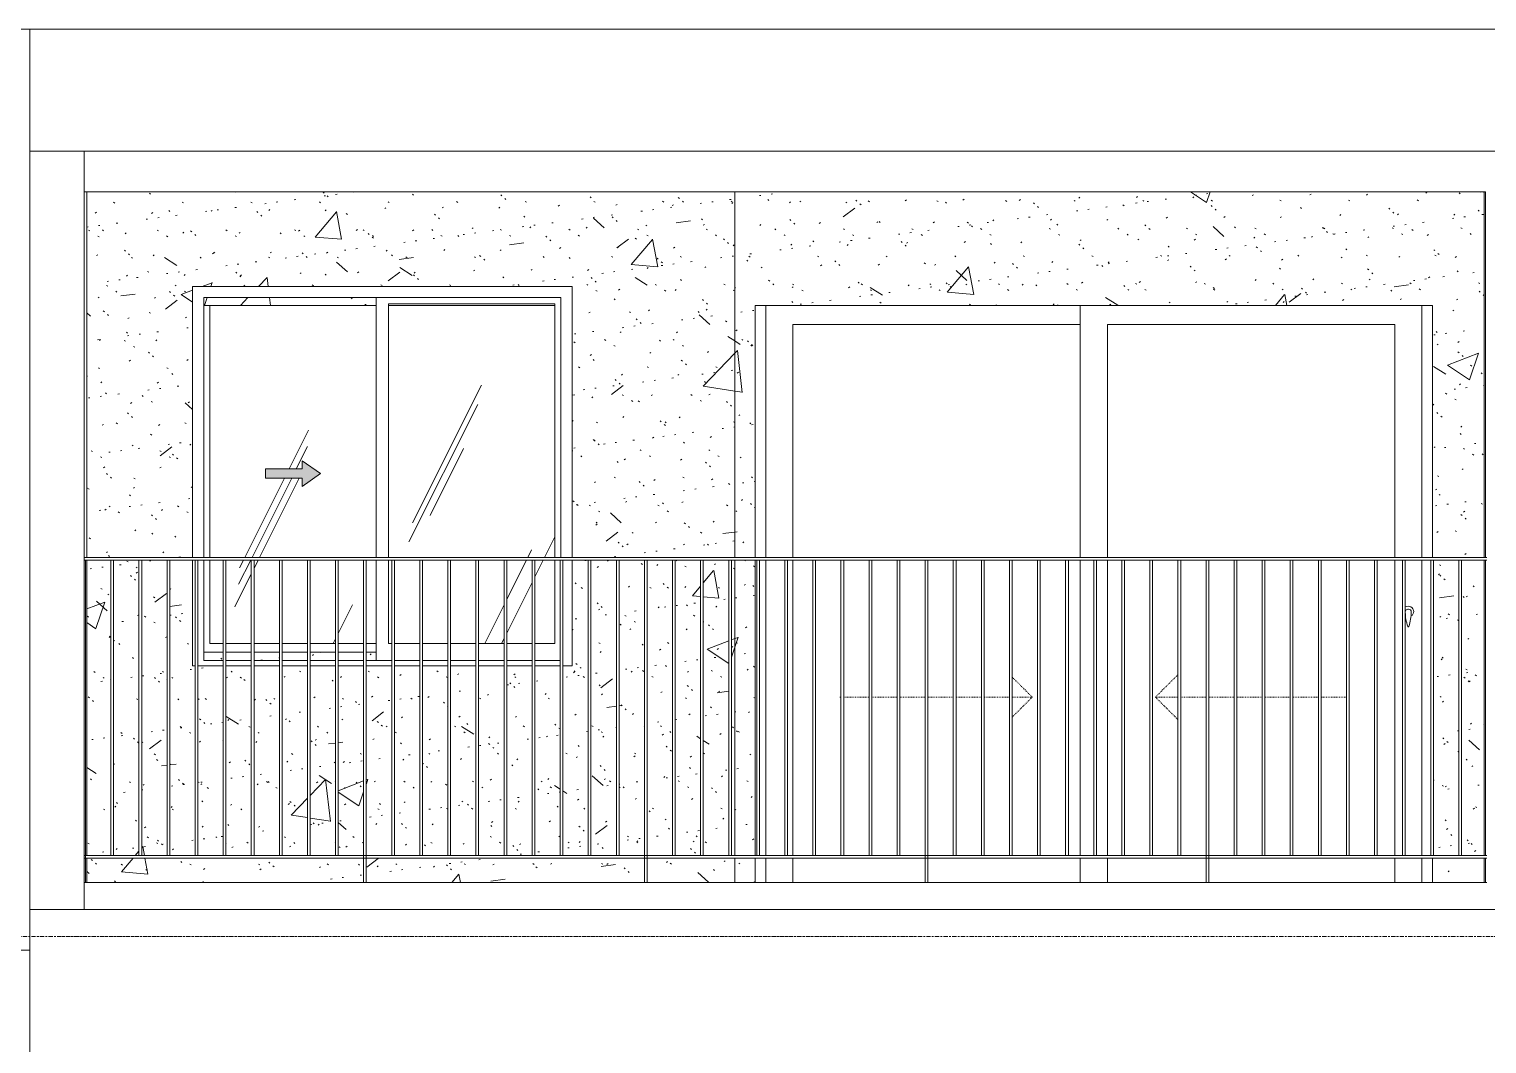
# Model space of a CAD drawing. Header units: millimetres. Extents: x -134153 to 99383, y -5233 to 35400.
# Drawn here: x 47781 to 53159, y 12004 to 15750 of the extents above; entities that cross this region are included whole.
import ezdxf

# ---------------------------------------------------------------- set-up
doc = ezdxf.new("R2010")
doc.units = ezdxf.units.MM
for name, pattern in [('1 NÉT CALL OUT', [6, 3, -3]), ('Centre', [31.75, 6.35, -4.7625, 15.875, -4.7625]), ('Dash', [6, 3, -3]), ('Dash 1_8_', [6.35, 3.175, -3.175])]:
    doc.linetypes.add(name, pattern=pattern)
for name, color, linetype, lineweight in [('0-2', 250, 'Continuous', 5), ('A-AREA', 32, 'Dash 1_8_', 9), ('A-DETL-GENF', 92, 'Continuous', 9), ('A-DETL-GENF-1', 92, '1 NÉT CALL OUT', 9), ('A-DOOR', 31, 'Continuous', 9), ('A-DOOR-FRAM', 31, 'Continuous', 9), ('A-DOOR-HDLN', 31, 'Dash', 9), ('A-FLOR-HRAL', 11, 'Continuous', 9), ('A-FLOR-LEVL-2', 51, 'Centre', 9), ('A-GLAZ', 151, 'Continuous', 9), ('A-GLAZ-3', 7, '1 NÉT CALL OUT', 9), ('A-WALL', 113, 'Continuous', 9), ('A-WALL-PATT-1', 9, 'Continuous', 9), ('I-WALL-1', 7, 'Continuous', 9), ('S-BEAM-1', 7, 'Continuous', 9), ('S-COLS', 52, 'Continuous', 9)]:
    doc.layers.add(name, color=color, linetype=linetype, lineweight=lineweight)
pattern_1 = [(50, (82572.6, 0), (1165.98, -102.01), [121.92, -1341.12]), (355, (82572.6, 0), (-225.554, 1222.76), [97.536, -1072.896]), (100.451, (82669.8, -8.5), (940.43, 1120.746), [103.616, -1139.776]), (46.184, (82572.6, 325.1), (1734.91, -269.07), [182.88, -2011.68]), (96.636, (82717.2, 302.7), (1519.38, 1583.54), [155.42, -1709.66]), (351.184, (82572.6, 325.1), (1519.4, 1583.52), [146.3, -1609.34]), (21, (82735.2, 243.8), (970.33, -654.5), [121.92, -1341.12]), (326, (82735.2, 243.8), (395.53, 1178.8), [97.536, -1072.896]), (71.451, (82816, 189.3), (1365.87, 524.296), [103.616, -1139.776]), (37.5, (82572.62, 0), (19.767, 541.153), [53.645, -1006.246, 53.645, -1035.507, -1076.96]), (37.5, (82572.62, 0), (19.767, 541.153), [-2149.043, 53.645, -1023.315]), (7.5, (82572.6, 0), (427.646, 641.156), [53.645, -567.334, 53.645, -981.862, -410.464]), (7.5, (82572.6, 0), (427.646, 641.156), [-1656.486, 53.645, -356.82]), (327.5, (82210.1, 0), (867.782, -36.665), [53.645, -352.755, 53.645, -1214.323, -1682.496]), (327.5, (82210.1, 0), (867.782, -36.665), [-1674.37, 53.645, -1628.85]), (317.5, (82047.56, 0), (948.028, 162.73), [53.645, -474.675, 53.645, -788.416, -1194.816]), (317.5, (82047.56, 0), (948.028, 162.73), [-1370.38, 53.645, -1141.17])]
pattern_2 = [(37.5, (82572.62, 0), (-5.1206, 156.6122), [5.364, -118.181, 5.364, -132.812, -132.08]), (37.5, (82572.62, 0), (-5.1206, 156.6122), [-261.722, 5.364, -126.716]), (7.5, (82572.62, 0), (143.847, 229.3842), [5.364, -61.285, 5.364, -105.989, -42.672]), (7.5, (82572.62, 0), (143.847, 229.3842), [-178.003, 5.364, -37.308]), (327.5, (82472.65, 0), (253.1176, 0.4601), [5.364, -35.276, 5.364, -140.94, -191.008]), (327.5, (82472.65, 0), (253.1176, 0.4601), [-186.944, 5.364, -185.644]), (317.5, (82472.65, 0), (244.338, 71.3376), [5.364, -14.956, 5.364, -90.546, -109.728]), (317.5, (82472.65, 0), (244.338, 71.3376), [-116.23, 5.364, -104.364])]
pattern_3 = [(63.435, (84482.24, 111.3), (-0.002, 1625.6), [567.96, -3066.99]), (63.435, (82856.64, 111.3), (-0.002, 1625.6), [567.96, -3066.99]), (63.435, (85260.4, 425.35), (-0.002, 1625.6), [567.96, -3066.99]), (63.435, (83634.8, 425.35), (-0.002, 1625.6), [567.96, -3066.99]), (63.435, (85142.64, 314.5), (-0.002, 1625.6), [567.96, -3066.99]), (63.435, (83517.04, 314.5), (-0.002, 1625.6), [567.96, -3066.99]), (63.435, (85022.6, 949.4), (-0.002, 1625.6), [276.06, -3358.9]), (63.435, (83397, 949.4), (-0.002, 1625.6), [276.06, -3358.9]), (63.435, (84944.06, 851.15), (-0.002, 1625.6), [567.96, -3066.99]), (63.435, (83318.46, 851.15), (-0.002, 1625.6), [567.96, -3066.99]), (63.435, (84957.9, 921.7), (-0.002, 1625.6), [567.96, -3066.99]), (63.435, (83332.3, 921.7), (-0.002, 1625.6), [567.96, -3066.99]), (63.435, (84302.1, 612.2), (-0.002, 1625.6), [567.96, -3066.99]), (63.435, (82676.5, 612.2), (-0.002, 1625.6), [567.96, -3066.99]), (63.435, (84315.9, 695.35), (-0.002, 1625.6), [567.96, -3066.99]), (63.435, (82690.3, 695.35), (-0.002, 1625.6), [567.96, -3066.99]), (63.435, (84319.65, 755.3), (-0.002, 1625.6), [567.96, -3066.99]), (63.435, (82694.05, 755.3), (-0.002, 1625.6), [567.96, -3066.99])]

# ---------------------------------------------------------------- blocks, each defined once
blk = doc.blocks.new('NCV_TKTC_KET CAU_rvt-2-TKCS_MẶT ĐỨNG HƯỚNG NAM')
at = {"layer": 'S-BEAM-1'}
for p, q in [((86277.6, 15700), (86277.6, 15750)), ((86277.6, 15700), (86277.6, 15300)), ((94852.6, 15300), (86277.6, 15300)), ((86277.6, 12500), (86477.6, 12500)), ((86277.6, 12300), (86277.6, 12500)), ((86477.6, 12500), (91652.5, 12500)), ((91652.5, 12500), (91852.5, 12500)), ((86277.6, 12300), (86277.6, 11900))]:
    blk.add_line(p, q, dxfattribs=at)
blk = doc.blocks.new('NCV_TKTC_TANG 3 - 4_rvt-3-TKCS_MẶT ĐỨNG HƯỚNG NAM')
at = {"layer": 'A-WALL-PATT-1'}
h = blk.add_hatch(dxfattribs=at)
h.set_pattern_fill('FP_31', color=256, style=0, pattern_type=2)
h.set_pattern_definition(pattern_1)
h.paths.add_polyline_path([(86756.1, 12600), (87508.6, 12600), (87508.6, 12690), (86487.6, 12690), (86487.6, 12600), (86546.1, 12600)])
h.paths.add_polyline_path([(88787.6, 12600), (88877.6, 12600), (88877.6, 12690), (88554.6, 12690), (88554.6, 12600)])
h.paths.add_polyline_path([(88544.6, 12600), (88544.6, 12690), (87518.6, 12690), (87518.6, 12600), (88522.9, 12600)])
h.paths.add_polyline_path([(87311.4, 12700), (87405, 12700), (87405, 13400), (87311.4, 13400), (87311.4, 12910.2)])
h.paths.add_polyline_path([(87415, 12700), (87508.6, 12700), (87508.6, 13400), (87415, 13400), (87415, 12968.1)])
h.paths.add_polyline_path([(87518.6, 12700), (87612.2, 12700), (87612.2, 13400), (87518.6, 13400), (87518.6, 13026)])
h.paths.add_polyline_path([(87622.2, 12700), (87715.8, 12700), (87715.8, 13400), (87622.2, 13400), (87622.2, 13083.9)])
h.paths.add_polyline_path([(87725.8, 12700), (87819.4, 12700), (87819.4, 13400), (87725.8, 13400), (87725.8, 13138.6)])
h.paths.add_polyline_path([(87829.4, 12700), (87923, 12700), (87923, 13400), (87829.4, 13400), (87829.4, 13138.6)])
h.paths.add_polyline_path([(87933, 12700), (88026.6, 12700), (88026.6, 13400), (87933, 13400), (87933, 13138.6)])
h.paths.add_polyline_path([(86897, 12700), (86990.6, 12700), (86990.6, 13400), (86897, 13400), (86897, 13138.6)])
h.paths.add_polyline_path([(88130.2, 12700), (88130.2, 13400), (88036.6, 13400), (88036.6, 12700)])
h.paths.add_polyline_path([(88140.2, 12700), (88233.8, 12700), (88233.8, 13400), (88140.2, 13400), (88140.2, 13138.6)])
h.paths.add_polyline_path([(88243.8, 12700), (88337.4, 12700), (88337.4, 13790), (88277.6, 13790), (88277.6, 13400), (88243.8, 13400), (88243.8, 13138.6)])
h.paths.add_polyline_path([(87301.4, 12700), (87301.4, 13400), (87207.8, 13400), (87207.8, 12700)])
h.paths.add_polyline_path([(88347.4, 12700), (88441, 12700), (88441, 13790), (88347.4, 13790), (88347.4, 13138.6)])
h.paths.add_polyline_path([(88451, 12700), (88544.6, 12700), (88544.6, 13790), (88451, 13790), (88451, 13138.6)])
h.paths.add_polyline_path([(86887, 12700), (86887, 13400), (86877.6, 13400), (86877.6, 13790), (86793.4, 13790), (86793.4, 12700)])
h.paths.add_polyline_path([(87197.8, 12700), (87197.8, 13400), (87104.2, 13400), (87104.2, 12700)])
h.paths.add_polyline_path([(86783.4, 12700), (86783.4, 13790), (86689.8, 13790), (86689.8, 12700)])
h.paths.add_polyline_path([(86679.8, 12700), (86679.8, 13790), (86586.2, 13790), (86586.2, 12700)])
h.paths.add_polyline_path([(87094.2, 12700), (87094.2, 13400), (87000.6, 13400), (87000.6, 12700)])
h.paths.add_polyline_path([(88877.6, 12700), (88877.6, 13790), (88865.4, 13790), (88865.4, 12700)])
h.paths.add_polyline_path([(88855.4, 12700), (88855.4, 13790), (88761.8, 13790), (88761.8, 12700)])
h.paths.add_polyline_path([(88727.6, 12700), (88751.8, 12700), (88751.8, 13790), (88658.2, 13790), (88658.2, 12700)])
h.paths.add_polyline_path([(86576.2, 12700), (86576.2, 13790), (86487.6, 13790), (86487.6, 12700)])
h.paths.add_polyline_path([(88554.6, 12700), (88648.2, 12700), (88648.2, 13790), (88554.6, 13790), (88554.6, 12988.3)])
h.paths.add_polyline_path([(86918.5, 13419), (86990.6, 13419), (86990.6, 13450), (86918.5, 13450)])
h.paths.add_polyline_path([(87000.6, 13419), (87094.2, 13419), (87094.2, 13450), (87000.6, 13450)])
h.paths.add_polyline_path([(87415, 13419), (87508.6, 13419), (87508.6, 13450), (87415, 13450)])
h.paths.add_polyline_path([(87104.2, 13419), (87197.8, 13419), (87197.8, 13450), (87104.2, 13450)])
h.paths.add_polyline_path([(87207.8, 13419), (87301.4, 13419), (87301.4, 13450), (87207.8, 13450)])
h.paths.add_polyline_path([(87405, 13419), (87405, 13450), (87311.4, 13450), (87311.4, 13419)])
h.paths.add_polyline_path([(87555.3, 13419), (87555.3, 13450), (87518.6, 13450), (87518.6, 13419)])
h.paths.add_polyline_path([(88376.2, 13800), (88877.6, 13800), (88877.6, 15150), (86487.6, 15150), (86487.6, 13800), (86877.6, 13800), (86877.6, 14800), (88277.6, 14800), (88277.6, 13800)])
h.paths.add_polyline_path([(87606.3, 14730), (88214.1, 14730), (88214.1, 14736.5), (87599.8, 14736.5), (87599.8, 14730)])
h.paths.add_polyline_path([(87555.3, 14730), (87555.3, 14759.1), (86918.5, 14759.1), (86918.5, 14730), (86936.4, 14730)])
h = blk.add_hatch(dxfattribs=at)
h.set_pattern_fill('FP_32', color=256, style=0, pattern_type=2)
h.set_pattern_definition(pattern_2)
h.paths.add_polyline_path([(86756.1, 12600), (87508.6, 12600), (87508.6, 12690), (86487.6, 12690), (86487.6, 12600), (86546.1, 12600)])
h.paths.add_polyline_path([(88787.6, 12600), (88877.6, 12600), (88877.6, 12690), (88554.6, 12690), (88554.6, 12600)])
h.paths.add_polyline_path([(88544.6, 12600), (88544.6, 12690), (87518.6, 12690), (87518.6, 12600), (88522.9, 12600)])
h.paths.add_polyline_path([(87311.4, 12700), (87405, 12700), (87405, 13400), (87311.4, 13400), (87311.4, 12910.2)])
h.paths.add_polyline_path([(87415, 12700), (87508.6, 12700), (87508.6, 13400), (87415, 13400), (87415, 12968.1)])
h.paths.add_polyline_path([(87518.6, 12700), (87612.2, 12700), (87612.2, 13400), (87518.6, 13400), (87518.6, 13026)])
h.paths.add_polyline_path([(87622.2, 12700), (87715.8, 12700), (87715.8, 13400), (87622.2, 13400), (87622.2, 13083.9)])
h.paths.add_polyline_path([(87725.8, 12700), (87819.4, 12700), (87819.4, 13400), (87725.8, 13400), (87725.8, 13138.6)])
h.paths.add_polyline_path([(87829.4, 12700), (87923, 12700), (87923, 13400), (87829.4, 13400), (87829.4, 13138.6)])
h.paths.add_polyline_path([(87933, 12700), (88026.6, 12700), (88026.6, 13400), (87933, 13400), (87933, 13138.6)])
h.paths.add_polyline_path([(86897, 12700), (86990.6, 12700), (86990.6, 13400), (86897, 13400), (86897, 13138.6)])
h.paths.add_polyline_path([(88130.2, 12700), (88130.2, 13400), (88036.6, 13400), (88036.6, 12700)])
h.paths.add_polyline_path([(88140.2, 12700), (88233.8, 12700), (88233.8, 13400), (88140.2, 13400), (88140.2, 13138.6)])
h.paths.add_polyline_path([(88243.8, 12700), (88337.4, 12700), (88337.4, 13790), (88277.6, 13790), (88277.6, 13400), (88243.8, 13400), (88243.8, 13138.6)])
h.paths.add_polyline_path([(87301.4, 12700), (87301.4, 13400), (87207.8, 13400), (87207.8, 12700)])
h.paths.add_polyline_path([(88347.4, 12700), (88441, 12700), (88441, 13790), (88347.4, 13790), (88347.4, 13138.6)])
h.paths.add_polyline_path([(88451, 12700), (88544.6, 12700), (88544.6, 13790), (88451, 13790), (88451, 13138.6)])
h.paths.add_polyline_path([(86887, 12700), (86887, 13400), (86877.6, 13400), (86877.6, 13790), (86793.4, 13790), (86793.4, 12700)])
h.paths.add_polyline_path([(87197.8, 12700), (87197.8, 13400), (87104.2, 13400), (87104.2, 12700)])
h.paths.add_polyline_path([(86783.4, 12700), (86783.4, 13790), (86689.8, 13790), (86689.8, 12700)])
h.paths.add_polyline_path([(86679.8, 12700), (86679.8, 13790), (86586.2, 13790), (86586.2, 12700)])
h.paths.add_polyline_path([(87094.2, 12700), (87094.2, 13400), (87000.6, 13400), (87000.6, 12700)])
h.paths.add_polyline_path([(88877.6, 12700), (88877.6, 13790), (88865.4, 13790), (88865.4, 12700)])
h.paths.add_polyline_path([(88855.4, 12700), (88855.4, 13790), (88761.8, 13790), (88761.8, 12700)])
h.paths.add_polyline_path([(88727.6, 12700), (88751.8, 12700), (88751.8, 13790), (88658.2, 13790), (88658.2, 12700)])
h.paths.add_polyline_path([(86576.2, 12700), (86576.2, 13790), (86487.6, 13790), (86487.6, 12700)])
h.paths.add_polyline_path([(88554.6, 12700), (88648.2, 12700), (88648.2, 13790), (88554.6, 13790), (88554.6, 12988.3)])
h.paths.add_polyline_path([(86918.5, 13419), (86990.6, 13419), (86990.6, 13450), (86918.5, 13450)])
h.paths.add_polyline_path([(87000.6, 13419), (87094.2, 13419), (87094.2, 13450), (87000.6, 13450)])
h.paths.add_polyline_path([(87415, 13419), (87508.6, 13419), (87508.6, 13450), (87415, 13450)])
h.paths.add_polyline_path([(87104.2, 13419), (87197.8, 13419), (87197.8, 13450), (87104.2, 13450)])
h.paths.add_polyline_path([(87207.8, 13419), (87301.4, 13419), (87301.4, 13450), (87207.8, 13450)])
h.paths.add_polyline_path([(87405, 13419), (87405, 13450), (87311.4, 13450), (87311.4, 13419)])
h.paths.add_polyline_path([(87555.3, 13419), (87555.3, 13450), (87518.6, 13450), (87518.6, 13419)])
h.paths.add_polyline_path([(88376.2, 13800), (88877.6, 13800), (88877.6, 15150), (86487.6, 15150), (86487.6, 13800), (86877.6, 13800), (86877.6, 14800), (88277.6, 14800), (88277.6, 13800)])
h.paths.add_polyline_path([(87606.3, 14730), (88214.1, 14730), (88214.1, 14736.5), (87599.8, 14736.5), (87599.8, 14730)])
h.paths.add_polyline_path([(87555.3, 14730), (87555.3, 14759.1), (86918.5, 14759.1), (86918.5, 14730), (86936.4, 14730)])
h = blk.add_hatch(dxfattribs=at)
h.set_pattern_fill('FP_31', color=256, style=0, pattern_type=2)
h.set_pattern_definition(pattern_1)
h.paths.add_polyline_path([(91452.6, 12600), (91642.6, 12600), (91642.6, 12690), (91452.6, 12690)])
h.paths.add_polyline_path([(88877.6, 12600), (88952.6, 12600), (88952.6, 12690), (88877.6, 12690)])
h.paths.add_polyline_path([(88952.6, 12700), (88952.6, 13790), (88877.6, 13790), (88877.6, 12700), (88885.8, 12700)])
h.paths.add_polyline_path([(91642.6, 12700), (91642.6, 13790), (91559, 13790), (91559, 12700), (91621.7, 12700)])
h.paths.add_polyline_path([(91455.4, 12700), (91549, 12700), (91549, 13790), (91455.4, 13790), (91455.4, 13138.6)])
h.paths.add_polyline_path([(91452.6, 13800), (91642.6, 13800), (91642.6, 15150), (88877.6, 15150), (88877.6, 13800), (88952.6, 13800), (88952.6, 14730), (91452.6, 14730), (91452.6, 14242.8)])
h = blk.add_hatch(dxfattribs=at)
h.set_pattern_fill('FP_32', color=256, style=0, pattern_type=2)
h.set_pattern_definition(pattern_2)
h.paths.add_polyline_path([(91452.6, 12600), (91642.6, 12600), (91642.6, 12690), (91452.6, 12690)])
h.paths.add_polyline_path([(88877.6, 12600), (88952.6, 12600), (88952.6, 12690), (88877.6, 12690)])
h.paths.add_polyline_path([(88952.6, 12700), (88952.6, 13790), (88877.6, 13790), (88877.6, 12700), (88885.8, 12700)])
h.paths.add_polyline_path([(91642.6, 12700), (91642.6, 13790), (91559, 13790), (91559, 12700), (91621.7, 12700)])
h.paths.add_polyline_path([(91455.4, 12700), (91549, 12700), (91549, 13790), (91455.4, 13790), (91455.4, 13138.6)])
h.paths.add_polyline_path([(91452.6, 13800), (91642.6, 13800), (91642.6, 15150), (88877.6, 15150), (88877.6, 13800), (88952.6, 13800), (88952.6, 14730), (91452.6, 14730), (91452.6, 14242.8)])
at = {"layer": 'I-WALL-1'}
for p, q in [((86487.6, 15150), (86487.6, 13800)), ((88877.6, 15150), (88877.6, 13800)), ((91642.6, 13800), (91642.6, 15150)), ((86918.5, 14730), (87555.3, 14730)), ((87599.8, 14730), (88214.1, 14730)), ((88952.6, 13800), (88952.6, 14730)), ((88952.6, 14730), (91452.6, 14730)), ((91452.6, 14730), (91452.6, 13800)), ((86487.6, 13790), (86487.6, 12700)), ((88877.6, 13790), (88877.6, 12700)), ((88952.6, 12700), (88952.6, 13790)), ((91642.6, 12700), (91642.6, 13790)), ((86990.6, 13450), (86918.5, 13450)), ((87094.2, 13450), (87000.6, 13450)), ((87197.8, 13450), (87104.2, 13450)), ((87301.4, 13450), (87207.8, 13450)), ((87405, 13450), (87311.4, 13450)), ((87508.6, 13450), (87415, 13450)), ((87555.3, 13450), (87518.6, 13450)), ((86487.6, 12690), (86487.6, 12600)), ((88877.6, 12690), (88877.6, 12600)), ((88952.6, 12600), (88952.6, 12690)), ((91452.6, 12690), (91452.6, 12600)), ((91642.6, 12600), (91642.6, 12690))]:
    blk.add_line(p, q, dxfattribs=at)
blk = doc.blocks.new('1_FAMILY RVT - W01-WxH 1400x1400xmm-V384-TKCS_MẶT ĐỨNG HƯỚNG NAM')
at = {"layer": 'A-DETL-GENF-1'}
blk.add_hatch(color=256, dxfattribs=at).paths.add_polyline_path([(87282.1, 14062.1), (87349.8, 14109.5), (87282.1, 14157), (87282.1, 14126.5), (87146.6, 14126.5), (87146.6, 14092.6), (87282.1, 14092.6)])
at = {"layer": 'A-GLAZ'}
h = blk.add_hatch(dxfattribs=at)
h.set_pattern_fill('FP_30', color=256, style=0, pattern_type=2)
h.set_pattern_definition(pattern_3)
h.paths.add_polyline_path([(86990.6, 13482.6), (86990.6, 13790), (86941.1, 13790), (86941.1, 13482.6)])
h.paths.add_polyline_path([(87000.6, 13482.6), (87094.2, 13482.6), (87094.2, 13790), (87000.6, 13790), (87000.6, 13542.1)])
h.paths.add_polyline_path([(87104.2, 13482.6), (87197.8, 13482.6), (87197.8, 13790), (87104.2, 13790), (87104.2, 13645.7)])
h.paths.add_polyline_path([(87207.8, 13482.6), (87301.4, 13482.6), (87301.4, 13790), (87207.8, 13790), (87207.8, 13749.3)])
h.paths.add_polyline_path([(87311.4, 13482.6), (87405, 13482.6), (87405, 13790), (87311.4, 13790), (87311.4, 13726.5)])
h.paths.add_polyline_path([(87415, 13482.6), (87508.6, 13482.6), (87508.6, 13790), (87415, 13790), (87415, 13622.9)])
h.paths.add_polyline_path([(87518.6, 13482.6), (87555.3, 13482.6), (87555.3, 13790), (87518.6, 13790), (87518.6, 13519.3)])
h.paths.add_polyline_path([(87282.1, 13800), (87555.3, 13800), (87555.3, 14730), (86941.1, 14730), (86941.1, 13800), (87258.5, 13800)])
h.paths.add_polyline_path([(87282.1, 14062.1), (87282.1, 14092.6), (87146.6, 14092.6), (87146.6, 14126.5), (87282.1, 14126.5), (87282.1, 14157), (87349.8, 14109.5), (87325.6, 14092.6)])
h = blk.add_hatch(dxfattribs=at)
h.set_pattern_fill('FP_30', color=256, style=0, pattern_type=2)
h.set_pattern_definition(pattern_3)
h.paths.add_polyline_path([(87933, 13482.6), (88026.6, 13482.6), (88026.6, 13790), (87933, 13790)])
h.paths.add_polyline_path([(87622.2, 13482.6), (87715.8, 13482.6), (87715.8, 13790), (87622.2, 13790), (87622.2, 13514.5)])
h.paths.add_polyline_path([(87725.8, 13482.6), (87819.4, 13482.6), (87819.4, 13790), (87725.8, 13790), (87725.8, 13662.5)])
h.paths.add_polyline_path([(87599.8, 13482.6), (87612.2, 13482.6), (87612.2, 13790), (87599.8, 13790)])
h.paths.add_polyline_path([(87829.4, 13482.6), (87923, 13482.6), (87923, 13790), (87829.4, 13790)])
h.paths.add_polyline_path([(88036.6, 13482.6), (88130.2, 13482.6), (88130.2, 13790), (88036.6, 13790), (88036.6, 13736.1)])
h.paths.add_polyline_path([(88214.1, 13482.6), (88214.1, 13790), (88140.2, 13790), (88140.2, 13482.6)])
h.paths.add_polyline_path([(87599.8, 13800), (88214.1, 13800), (88214.1, 14730), (87599.8, 14730), (87599.8, 14242.8)])
at = {"layer": 'A-DETL-GENF'}
for p, q in [((87282.1, 14157), (87282.1, 14126.5)), ((87349.8, 14109.5), (87282.1, 14157)), ((87349.8, 14109.5), (87282.1, 14157)), ((87282.1, 14157), (87282.1, 14126.5)), ((87146.6, 14126.5), (87146.6, 14092.6)), ((87146.6, 14126.5), (87282.1, 14126.5)), ((87282.1, 14126.5), (87146.6, 14126.5)), ((87146.6, 14126.5), (87146.6, 14092.6)), ((87146.6, 14092.6), (87282.1, 14092.6)), ((87146.6, 14092.6), (87282.1, 14092.6)), ((87349.8, 14109.5), (87282.1, 14062.1)), ((87282.1, 14062.1), (87349.8, 14109.5)), ((87282.1, 14092.6), (87282.1, 14062.1)), ((87282.1, 14092.6), (87282.1, 14062.1))]:
    blk.add_line(p, q, dxfattribs=at)
at = {"layer": 'A-GLAZ'}
for p, q in [((88277.6, 14800), (86877.6, 14800)), ((86877.6, 14800), (86877.6, 13800)), ((88277.6, 14800), (88277.6, 13800)), ((86918.5, 14759.1), (88236.6, 14759.1)), ((86918.5, 13800), (86918.5, 14759.1)), ((87555.3, 14759.1), (87555.3, 13800)), ((87599.8, 13800), (87599.8, 14736.5)), ((87599.8, 14736.5), (88214.1, 14736.5)), ((88214.1, 14736.5), (88214.1, 13800)), ((88236.6, 13800), (88236.6, 14759.1)), ((86941.1, 14730), (86941.1, 13800)), ((86877.6, 13790), (86877.6, 13400)), ((86918.5, 13419), (86918.5, 13790)), ((86941.1, 13790), (86941.1, 13482.6)), ((87555.3, 13790), (87555.3, 13419)), ((87599.8, 13482.6), (87599.8, 13790)), ((88214.1, 13790), (88214.1, 13482.6)), ((88277.6, 13790), (88277.6, 13400)), ((86941.1, 13482.6), (86990.6, 13482.6)), ((87000.6, 13482.6), (87094.2, 13482.6)), ((87104.2, 13482.6), (87197.8, 13482.6)), ((87207.8, 13482.6), (87301.4, 13482.6)), ((87311.4, 13482.6), (87405, 13482.6)), ((87415, 13482.6), (87508.6, 13482.6)), ((87518.6, 13482.6), (87555.3, 13482.6)), ((87612.2, 13482.6), (87599.8, 13482.6)), ((87715.8, 13482.6), (87622.2, 13482.6)), ((87819.4, 13482.6), (87725.8, 13482.6)), ((87923, 13482.6), (87829.4, 13482.6)), ((88026.6, 13482.6), (87933, 13482.6)), ((88130.2, 13482.6), (88036.6, 13482.6)), ((88214.1, 13482.6), (88140.2, 13482.6)), ((86887, 13400), (86877.6, 13400)), ((86990.6, 13400), (86897, 13400)), ((86990.6, 13419), (86918.5, 13419)), ((87094.2, 13419), (87000.6, 13419)), ((87094.2, 13400), (87000.6, 13400)), ((87197.8, 13419), (87104.2, 13419)), ((87197.8, 13400), (87104.2, 13400)), ((87301.4, 13419), (87207.8, 13419)), ((87301.4, 13400), (87207.8, 13400)), ((87405, 13419), (87311.4, 13419)), ((87405, 13400), (87311.4, 13400)), ((87508.6, 13419), (87415, 13419)), ((87508.6, 13400), (87415, 13400)), ((87612.2, 13419), (87518.6, 13419)), ((87612.2, 13400), (87518.6, 13400)), ((87715.8, 13419), (87622.2, 13419)), ((87715.8, 13400), (87622.2, 13400)), ((87819.4, 13419), (87725.8, 13419)), ((87819.4, 13400), (87725.8, 13400)), ((87923, 13419), (87829.4, 13419)), ((87923, 13400), (87829.4, 13400)), ((88026.6, 13419), (87933, 13419)), ((88026.6, 13400), (87933, 13400)), ((88130.2, 13419), (88036.6, 13419)), ((88130.2, 13400), (88036.6, 13400)), ((88233.8, 13419), (88140.2, 13419)), ((88233.8, 13400), (88140.2, 13400)), ((88277.6, 13400), (88243.8, 13400))]:
    blk.add_line(p, q, dxfattribs=at)
blk = doc.blocks.new('DEG_02-DEG_03 - DEG_02-2500x2400mm-CỬA ĐI 02 CÁNH TRƯỢT-V255-TKCS_MẶT ĐỨNG HƯỚNG NAM')
at = {"layer": 'A-DOOR'}
for p, q in [((90152.6, 10400), (90152.6, 11330)), ((91412.6, 11330), (91412.6, 10400)), ((89092.6, 11260), (89092.6, 10400)), ((89092.6, 11260), (90152.6, 11260)), ((90252.6, 11260), (90252.6, 10400)), ((90252.6, 11260), (91312.6, 11260)), ((91312.6, 10400), (91312.6, 11260)), ((89092.6, 10390), (89092.6, 9300)), ((90152.6, 9300), (90152.6, 10390)), ((90252.6, 10390), (90252.6, 9300)), ((91312.6, 9300), (91312.6, 10390)), ((91412.6, 10390), (91412.6, 9300)), ((89092.6, 9290), (89092.6, 9200)), ((90152.6, 9200), (90152.6, 9290)), ((90252.6, 9290), (90252.6, 9200)), ((91312.6, 9200), (91312.6, 9290)), ((91412.6, 9290), (91412.6, 9200))]:
    blk.add_line(p, q, dxfattribs=at)
at = {"layer": 'A-DOOR', "flags": 128}
blk.add_lwpolyline([(91364.1, 10208.7), (91364.1, 10208.7), (91364, 10208.7), (91364, 10208.7), (91364, 10208.7), (91364, 10208.7), (91364, 10208.7), (91364, 10208.7), (91363.9, 10208.7), (91363.9, 10208.7), (91363.9, 10208.7), (91363.9, 10208.7), (91363.8, 10208.7), (91363.8, 10208.7), (91363.8, 10208.7), (91363.7, 10208.7), (91363.7, 10208.7), (91363.7, 10208.7), (91363.6, 10208.7), (91363.6, 10208.7), (91363.5, 10208.7), (91363.5, 10208.7), (91363.4, 10208.7), (91363.4, 10208.7), (91363.3, 10208.7), (91363.3, 10208.7), (91363.2, 10208.7), (91363.2, 10208.7), (91363.1, 10208.7), (91363.1, 10208.7), (91363, 10208.7), (91362.9, 10208.7), (91362.9, 10208.7), (91362.8, 10208.7), (91362.8, 10208.7), (91362.7, 10208.7), (91362.6, 10208.7), (91362.6, 10208.7), (91362.5, 10208.7), (91362.5, 10208.7), (91362.4, 10208.7), (91362.3, 10208.7), (91362.3, 10208.7), (91362.2, 10208.7), (91362.2, 10208.7), (91362.1, 10208.7), (91362.1, 10208.7), (91362, 10208.7), (91361.9, 10208.7), (91361.9, 10208.7), (91361.8, 10208.7), (91361.8, 10208.7), (91361.7, 10208.7), (91361.7, 10208.7), (91361.6, 10208.7), (91361.6, 10208.7), (91361.5, 10208.7), (91361.5, 10208.7), (91361.5, 10208.7), (91361.4, 10208.7), (91361.4, 10208.7), (91361.3, 10208.7), (91361.3, 10208.7), (91361.3, 10208.7), (91361.2, 10208.7), (91361.2, 10208.7), (91361.2, 10208.7), (91361.2, 10208.7), (91361.2, 10208.7), (91361.1, 10208.7), (91361.1, 10208.7), (91361.1, 10208.7), (91361.1, 10208.7), (91361.1, 10208.7), (91361.1, 10208.7), (91361.1, 10208.7)], dxfattribs=at)
at = {"layer": 'A-DOOR'}
for centre, radius, start, end in [((91362.6, 10200), 20, 0, 120), ((91516.4, 10199.2), 164.8, 180.6304, 199.134), ((91361.1, 10199.2), 9.45, 90, 165), ((91364.1, 10199.2), 9.45, 0, 90), ((91208.8, 10199.2), 164.8, 340.866, 0), ((91362.6, 10200), 20, 300, 0), ((91362.9, 10146), 2.34, 199.134, 261.031), ((91362.2, 10146), 2.34, 278.969, 340.866)]:
    blk.add_arc(centre, radius, start, end, dxfattribs=at)
at = {"layer": 'A-DOOR-FRAM'}
for p, q in [((88992.6, 10400), (88992.6, 11330)), ((91412.6, 10400), (91412.6, 11330)), ((88992.6, 9300), (88992.6, 10390)), ((91412.6, 9300), (91412.6, 10390)), ((88992.6, 9200), (88992.6, 9290)), ((91412.6, 9200), (91412.6, 9290))]:
    blk.add_line(p, q, dxfattribs=at)
at = {"layer": 'A-DOOR-HDLN'}
for p, q in [((89975.3, 9884.2), (89901.4, 9958.2)), ((90429.8, 9884.2), (90513, 9967.4)), ((89265.3, 9884.2), (89269.8, 9884.2)), ((89279.8, 9884.2), (89373.4, 9884.2)), ((89383.4, 9884.2), (89477, 9884.2)), ((89487, 9884.2), (89580.6, 9884.2)), ((89590.6, 9884.2), (89684.2, 9884.2)), ((89694.2, 9884.2), (89787.8, 9884.2)), ((89797.8, 9884.2), (89891.4, 9884.2)), ((89975.3, 9884.2), (89901.4, 9810.3)), ((89901.4, 9884.2), (89975.3, 9884.2)), ((90429.8, 9884.2), (90513, 9801.1)), ((90513, 9884.2), (90429.8, 9884.2)), ((90616.6, 9884.2), (90523, 9884.2)), ((90720.2, 9884.2), (90626.6, 9884.2)), ((90823.8, 9884.2), (90730.2, 9884.2)), ((90927.4, 9884.2), (90833.8, 9884.2)), ((91031, 9884.2), (90937.4, 9884.2)), ((91134.6, 9884.2), (91041, 9884.2))]:
    blk.add_line(p, q, dxfattribs=at)
blk = doc.blocks.new('Railing - 10mm-1251313-TKCS_MẶT ĐỨNG HƯỚNG NAM')
at = {"layer": 'A-FLOR-HRAL'}
for p, q in [((52620.064287, 5900), (52620.064287, 6990)), ((52630.064287, 5900), (52630.064287, 6990))]:
    blk.add_line(p, q, dxfattribs=at)
blk = doc.blocks.new('Railing - 50 x 10mm-1251315-TKCS_MẶT ĐỨNG HƯỚNG NAM')
at = {"layer": 'A-FLOR-HRAL'}
for p, q in [((51697.564287, 5800), (51697.564287, 6990)), ((51707.564287, 6990), (51697.564287, 6990)), ((51707.564287, 5800), (51707.564287, 6990))]:
    blk.add_line(p, q, dxfattribs=at)
blk = doc.blocks.new('Railing - 50 x 10mm-1251311-TKCS_MẶT ĐỨNG HƯỚNG NAM')
at = {"layer": 'A-FLOR-HRAL'}
for p in [(52722.564287, 5800), (52727.564287, 6990)]:
    blk.add_line(p, (52722.564287, 6990), dxfattribs=at)
blk = doc.blocks.new('Railing - Railing-3816291-TKCS_MẶT ĐỨNG HƯỚNG NAM')
at = {"layer": 'A-FLOR-HRAL'}
for p, q in [((86477.6, 12700), (91652.6, 12700)), ((91652.6, 12690), (86477.6, 12690))]:
    blk.add_line(p, q, dxfattribs=at)
at = {"extrusion": (0, 0, -1), "zscale": -1}
for name, p in [('Railing - 50 x 10mm-1251311-TKCS_MẶT ĐỨNG HƯỚNG NAM', (-139205.1, 6800)), ('Railing - 10mm-1251313-TKCS_MẶT ĐỨNG HƯỚNG NAM', (-139206.2, 6800)), ('Railing - 10mm-1251313-TKCS_MẶT ĐỨNG HƯỚNG NAM', (-139309.8, 6800)), ('Railing - 10mm-1251313-TKCS_MẶT ĐỨNG HƯỚNG NAM', (-139413.4, 6800)), ('Railing - 10mm-1251313-TKCS_MẶT ĐỨNG HƯỚNG NAM', (-139517, 6800)), ('Railing - 10mm-1251313-TKCS_MẶT ĐỨNG HƯỚNG NAM', (-139620.6, 6800)), ('Railing - 10mm-1251313-TKCS_MẶT ĐỨNG HƯỚNG NAM', (-139724.2, 6800)), ('Railing - 10mm-1251313-TKCS_MẶT ĐỨNG HƯỚNG NAM', (-139827.8, 6800)), ('Railing - 10mm-1251313-TKCS_MẶT ĐỨNG HƯỚNG NAM', (-139931.4, 6800)), ('Railing - 10mm-1251313-TKCS_MẶT ĐỨNG HƯỚNG NAM', (-140035, 6800)), ('Railing - 50 x 10mm-1251315-TKCS_MẶT ĐỨNG HƯỚNG NAM', (-139216.1, 6800)), ('Railing - 10mm-1251313-TKCS_MẶT ĐỨNG HƯỚNG NAM', (-140242.2, 6800)), ('Railing - 10mm-1251313-TKCS_MẶT ĐỨNG HƯỚNG NAM', (-140345.8, 6800)), ('Railing - 10mm-1251313-TKCS_MẶT ĐỨNG HƯỚNG NAM', (-140449.4, 6800)), ('Railing - 10mm-1251313-TKCS_MẶT ĐỨNG HƯỚNG NAM', (-140553, 6800)), ('Railing - 10mm-1251313-TKCS_MẶT ĐỨNG HƯỚNG NAM', (-140656.6, 6800)), ('Railing - 10mm-1251313-TKCS_MẶT ĐỨNG HƯỚNG NAM', (-140760.2, 6800)), ('Railing - 10mm-1251313-TKCS_MẶT ĐỨNG HƯỚNG NAM', (-140863.8, 6800)), ('Railing - 10mm-1251313-TKCS_MẶT ĐỨNG HƯỚNG NAM', (-140967.4, 6800)), ('Railing - 10mm-1251313-TKCS_MẶT ĐỨNG HƯỚNG NAM', (-141071, 6800)), ('Railing - 50 x 10mm-1251315-TKCS_MẶT ĐỨNG HƯỚNG NAM', (-140252.1, 6800)), ('Railing - 10mm-1251313-TKCS_MẶT ĐỨNG HƯỚNG NAM', (-141278.2, 6800)), ('Railing - 10mm-1251313-TKCS_MẶT ĐỨNG HƯỚNG NAM', (-141381.8, 6800)), ('Railing - 10mm-1251313-TKCS_MẶT ĐỨNG HƯỚNG NAM', (-141485.4, 6800)), ('Railing - 10mm-1251313-TKCS_MẶT ĐỨNG HƯỚNG NAM', (-141589, 6800)), ('Railing - 10mm-1251313-TKCS_MẶT ĐỨNG HƯỚNG NAM', (-141692.6, 6800)), ('Railing - 10mm-1251313-TKCS_MẶT ĐỨNG HƯỚNG NAM', (-141796.2, 6800)), ('Railing - 10mm-1251313-TKCS_MẶT ĐỨNG HƯỚNG NAM', (-141899.8, 6800)), ('Railing - 10mm-1251313-TKCS_MẶT ĐỨNG HƯỚNG NAM', (-142003.4, 6800)), ('Railing - 10mm-1251313-TKCS_MẶT ĐỨNG HƯỚNG NAM', (-142107, 6800)), ('Railing - 50 x 10mm-1251315-TKCS_MẶT ĐỨNG HƯỚNG NAM', (-141288.1, 6800)), ('Railing - 10mm-1251313-TKCS_MẶT ĐỨNG HƯỚNG NAM', (-142314.2, 6800)), ('Railing - 10mm-1251313-TKCS_MẶT ĐỨNG HƯỚNG NAM', (-142417.8, 6800)), ('Railing - 10mm-1251313-TKCS_MẶT ĐỨNG HƯỚNG NAM', (-142521.4, 6800)), ('Railing - 10mm-1251313-TKCS_MẶT ĐỨNG HƯỚNG NAM', (-142625, 6800)), ('Railing - 10mm-1251313-TKCS_MẶT ĐỨNG HƯỚNG NAM', (-142728.6, 6800)), ('Railing - 10mm-1251313-TKCS_MẶT ĐỨNG HƯỚNG NAM', (-142832.2, 6800)), ('Railing - 10mm-1251313-TKCS_MẶT ĐỨNG HƯỚNG NAM', (-142935.8, 6800)), ('Railing - 10mm-1251313-TKCS_MẶT ĐỨNG HƯỚNG NAM', (-143039.4, 6800)), ('Railing - 10mm-1251313-TKCS_MẶT ĐỨNG HƯỚNG NAM', (-143143, 6800)), ('Railing - 50 x 10mm-1251315-TKCS_MẶT ĐỨNG HƯỚNG NAM', (-142324.1, 6800)), ('Railing - 10mm-1251313-TKCS_MẶT ĐỨNG HƯỚNG NAM', (-143350.2, 6800)), ('Railing - 10mm-1251313-TKCS_MẶT ĐỨNG HƯỚNG NAM', (-143453.8, 6800)), ('Railing - 10mm-1251313-TKCS_MẶT ĐỨNG HƯỚNG NAM', (-143557.4, 6800)), ('Railing - 10mm-1251313-TKCS_MẶT ĐỨNG HƯỚNG NAM', (-143661, 6800)), ('Railing - 10mm-1251313-TKCS_MẶT ĐỨNG HƯỚNG NAM', (-143764.6, 6800)), ('Railing - 10mm-1251313-TKCS_MẶT ĐỨNG HƯỚNG NAM', (-143868.2, 6800)), ('Railing - 10mm-1251313-TKCS_MẶT ĐỨNG HƯỚNG NAM', (-143971.8, 6800)), ('Railing - 10mm-1251313-TKCS_MẶT ĐỨNG HƯỚNG NAM', (-144075.4, 6800)), ('Railing - 10mm-1251313-TKCS_MẶT ĐỨNG HƯỚNG NAM', (-144179, 6800))]:
    blk.add_blockref(name, p, dxfattribs=at)
blk = doc.blocks.new('Top Rail Type - Top Rail_Internal_-3816294-TKCS_MẶT ĐỨNG HƯỚNG NAM')
at = {"layer": 'A-FLOR-HRAL'}
for p, q in [((91652.564287, 13800), (86477.564287, 13800)), ((86477.564287, 13790), (91652.564287, 13790))]:
    blk.add_line(p, q, dxfattribs=at)

msp = doc.modelspace()

# ---------------------------------------------------------------- linework, layer by layer
at = {"layer": 'A-AREA'}
msp.add_line((47883.9, 12400), (51052.4, 12400), dxfattribs=at)
at = {"layer": 'A-FLOR-LEVL-2'}
msp.add_line((-12769.4, 12400), (95658.9, 12400), dxfattribs=at)
at = {"layer": 'A-WALL'}
for p, q in [((45243.9, 15750), (60158.9, 15750)), ((47983.9, 15150), (53153.9, 15150)), ((53153.9, 15150), (53153.9, 13800)), ((53153.9, 13790), (53153.9, 12700)), ((53153.9, 12690), (53153.9, 12600)), ((53158.9, 12600), (47983.9, 12600)), ((47783.9, 12350), (45243.9, 12350)), ((45243.9, 12350), (47783.9, 12350))]:
    msp.add_line(p, q, dxfattribs=at)
at = {"layer": 'S-COLS'}
for p, q in [((47783.9, 15300), (47783.9, 12500)), ((47983.9, 12500), (47983.9, 15300))]:
    msp.add_line(p, q, dxfattribs=at)

# ---------------------------------------------------------------- block references
at = {"layer": '0-2'}
for name in ['NCV_TKTC_KET CAU_rvt-2-TKCS_MẶT ĐỨNG HƯỚNG NAM', 'NCV_TKTC_TANG 3 - 4_rvt-3-TKCS_MẶT ĐỨNG HƯỚNG NAM']:
    msp.add_blockref(name, (-38493.7, 0), dxfattribs=at)
at = {"layer": 'A-DOOR'}
msp.add_blockref('DEG_02-DEG_03 - DEG_02-2500x2400mm-CỬA ĐI 02 CÁNH TRƯỢT-V255-TKCS_MẶT ĐỨNG HƯỚNG NAM', (-38493.7, 3400), dxfattribs=at)
at = {"layer": 'A-FLOR-HRAL'}
for name in ['Top Rail Type - Top Rail_Internal_-3816294-TKCS_MẶT ĐỨNG HƯỚNG NAM', 'Railing - Railing-3816291-TKCS_MẶT ĐỨNG HƯỚNG NAM']:
    msp.add_blockref(name, (-38493.7, 0), dxfattribs=at)
at = {"layer": 'A-GLAZ-3'}
msp.add_blockref('1_FAMILY RVT - W01-WxH 1400x1400xmm-V384-TKCS_MẶT ĐỨNG HƯỚNG NAM', (-38493.7, 0), dxfattribs=at)

doc.saveas('drawing.dxf')
